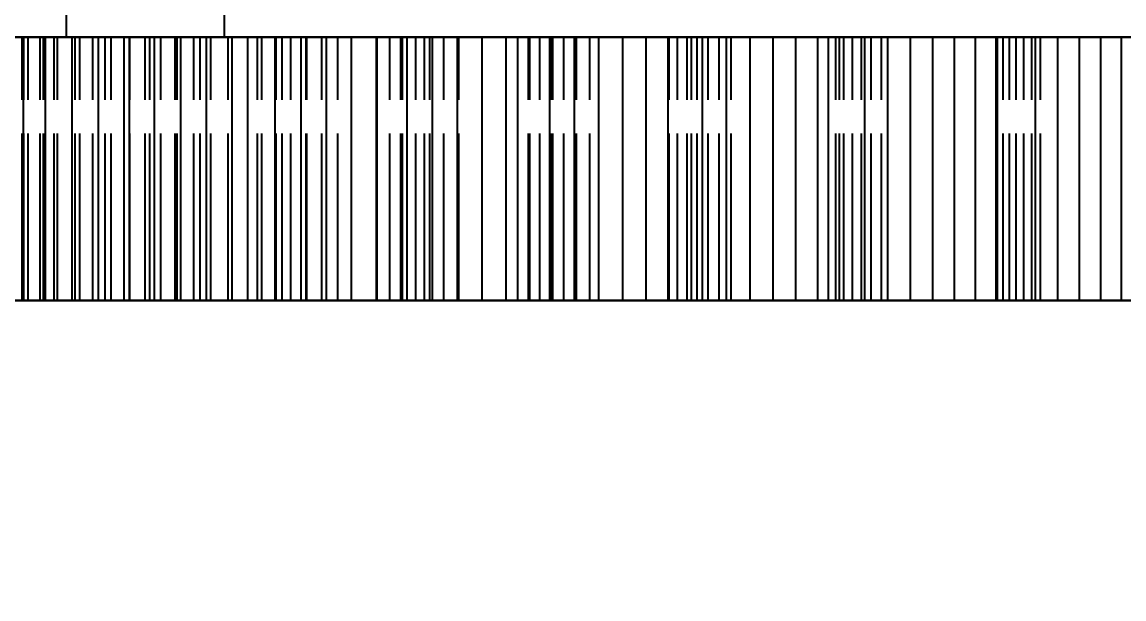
# Model space of a CAD drawing. Header units: millimetres. Extents: x -9 to 243, y -53 to 196.
# Drawn here: x 121.71 to 130.09, y -30.48 to -26.09 of the extents above; entities that cross this region are included whole.
import ezdxf

# ---------------------------------------------------------------- set-up
doc = ezdxf.new("R2010")
doc.units = ezdxf.units.MM
doc.linetypes.add('DASHED', pattern=[1.524, 1.27, -0.254])
for name, color, linetype in [('DIMS', 3, 'CONTINUOUS'), ('HIDDEN', 8, 'DASHED'), ('VISIBLE', 7, 'CONTINUOUS')]:
    doc.layers.add(name, color=color, linetype=linetype)
doc.styles.add('OpenSansCondensed-Light', font='OpenSansCondensed-Light.ttf')
doc.dimstyles.new('EZDXF', dxfattribs={"dimtxt": 0.25, "dimasz": 0.175, "dimexe": 0.375, "dimexo": 0.125, "dimgap": 0.1, "dimtad": 1, "dimlfac": 100, "dimzin": 12, "dimdsep": 46, "dimtxsty": 'OpenSansCondensed-Light', "dimblk": 'ARCHTICK', "dimcen": 2.5, "dimazin": 3, "dimtfac": 0.5, "dimtmove": 2, "dimatfit": 3})

# ---------------------------------------------------------------- blocks, each defined once
blk = doc.blocks.new('_ARCHTICK')
at = {"color": 0, "linetype": 'BYBLOCK', "const_width": 0.15}
blk.add_lwpolyline([(-0.5, -0.5), (0.5, 0.5)], dxfattribs=at)

msp = doc.modelspace()

# ---------------------------------------------------------------- linework, layer by layer
at = {"layer": 'HIDDEN'}
for points in [[(123.24793, -26.21), (123.24793, -23.51)], [(121.51529, -26.21), (121.70908, -26.21)], [(121.70908, -26.21), (121.51529, -26.21)], [(121.7568, -26.21), (121.55794, -26.21)], [(121.72254, -26.21), (121.57466, -26.21)], [(121.57466, -26.21), (121.72254, -26.21)], [(121.70908, -26.21), (121.87296, -26.21)], [(121.87296, -26.21), (121.70908, -26.21)], [(121.70908, -28.21), (121.70908, -26.21)], [(121.70908, -28.21), (121.70908, -26.21)], [(121.84779, -26.21), (121.71931, -26.21)], [(121.71931, -26.21), (121.7568, -26.21)], [(121.71931, -26.21), (121.84779, -26.21)], [(121.88822, -26.21), (121.71931, -26.21)], [(121.71931, -28.21), (121.71931, -26.21)], [(121.87296, -26.21), (121.72254, -26.21)], [(121.72254, -26.21), (121.87296, -26.21)], [(121.72254, -28.21), (121.72254, -26.21)], [(121.72254, -28.21), (121.72254, -26.21)], [(121.7568, -26.21), (121.95352, -26.21)], [(121.95352, -26.21), (121.7568, -26.21)], [(121.7568, -28.21), (121.7568, -26.21)], [(121.7568, -28.21), (121.7568, -26.21)], [(121.97876, -26.21), (121.84779, -26.21)], [(121.84779, -26.21), (121.97876, -26.21)], [(121.84779, -28.21), (121.84779, -26.21)], [(121.84779, -28.21), (121.84779, -26.21)], [(121.87296, -28.21), (121.87296, -26.21)], [(121.87296, -28.21), (121.87296, -26.21)], [(122.08981, -26.21), (121.88822, -26.21)], [(121.88822, -28.21), (121.88822, -26.21)], [(121.95352, -26.21), (122.14793, -26.21)], [(122.14793, -26.21), (121.95352, -26.21)], [(121.95352, -28.21), (121.95352, -26.21)], [(121.95352, -28.21), (121.95352, -26.21)], [(122.1123, -26.21), (121.97876, -26.21)], [(121.97876, -26.21), (122.1123, -26.21)], [(121.97876, -28.21), (121.97876, -26.21)], [(121.97876, -28.21), (121.97876, -26.21)], [(130.63291, -26.21), (129.97253, -26.21), (129.31215, -26.21), (128.65176, -26.21), (127.99138, -26.21), (127.331, -26.21), (126.67061, -26.21), (126.01023, -26.21), (125.34985, -26.21), (124.68947, -26.21), (124.02908, -26.21), (123.3687, -26.21), (122.70832, -26.21), (122.04793, -26.21)], [(122.04793, -26.21), (122.37812, -26.21), (122.70832, -26.21), (123.03851, -26.21), (123.3687, -26.21), (123.69889, -26.21), (124.02908, -26.21), (124.35927, -26.21), (124.68947, -26.21), (125.01966, -26.21), (125.34985, -26.21), (125.68004, -26.21), (126.01023, -26.21), (126.34042, -26.21), (126.67061, -26.21), (127.00081, -26.21), (127.331, -26.21), (127.66119, -26.21), (127.99138, -26.21), (128.32157, -26.21), (128.65176, -26.21), (128.98196, -26.21), (129.31215, -26.21), (129.64234, -26.21), (129.97253, -26.21), (130.30272, -26.21)], [(122.28922, -26.21), (122.08981, -26.21)], [(122.08981, -28.21), (122.08981, -26.21)], [(122.24846, -26.21), (122.1123, -26.21)], [(122.1123, -26.21), (122.24846, -26.21)], [(122.1123, -28.21), (122.1123, -26.21)], [(122.1123, -28.21), (122.1123, -26.21)], [(122.14793, -26.21), (122.33983, -26.21)], [(122.33983, -26.21), (122.14793, -26.21)], [(122.14793, -28.21), (122.14793, -26.21)], [(122.14793, -28.21), (122.14793, -26.21)], [(122.38736, -26.21), (122.24846, -26.21)], [(122.24846, -26.21), (122.38736, -26.21)], [(122.24846, -28.21), (122.24846, -26.21)], [(122.24846, -28.21), (122.24846, -26.21)], [(122.48634, -26.21), (122.28922, -26.21)], [(122.28922, -28.21), (122.28922, -26.21)], [(122.33983, -26.21), (122.52915, -26.21)], [(122.52915, -26.21), (122.33983, -26.21)], [(122.33983, -28.21), (122.33983, -26.21)], [(122.33983, -28.21), (122.33983, -26.21)], [(122.52915, -26.21), (122.38736, -26.21)], [(122.38736, -26.21), (122.52915, -26.21)], [(122.38736, -28.21), (122.38736, -26.21)], [(122.38736, -28.21), (122.38736, -26.21)], [(122.68101, -26.21), (122.48634, -26.21)], [(122.48634, -28.21), (122.48634, -26.21)], [(122.64426, -26.21), (122.52657, -26.21)], [(122.52657, -26.21), (122.68101, -26.21)], [(122.52657, -26.21), (122.64426, -26.21)], [(122.71569, -26.21), (122.52657, -26.21)], [(122.52657, -28.21), (122.52657, -26.21)], [(122.52915, -28.21), (122.52915, -26.21)], [(122.52915, -28.21), (122.52915, -26.21)], [(122.76473, -26.21), (122.64426, -26.21)], [(122.64426, -26.21), (122.76473, -26.21)], [(122.64426, -28.21), (122.64426, -26.21)], [(122.64426, -28.21), (122.64426, -26.21)], [(122.68101, -26.21), (122.87303, -26.21)], [(122.87303, -26.21), (122.68101, -26.21)], [(122.68101, -28.21), (122.68101, -26.21)], [(122.68101, -28.21), (122.68101, -26.21)], [(122.91524, -26.21), (122.71569, -26.21)], [(122.71569, -28.21), (122.71569, -26.21)], [(122.88804, -26.21), (122.76473, -26.21)], [(122.76473, -26.21), (122.88804, -26.21)], [(122.76473, -28.21), (122.76473, -26.21)], [(122.76473, -28.21), (122.76473, -26.21)], [(122.87303, -26.21), (123.06218, -26.21)], [(123.06218, -26.21), (122.87303, -26.21)], [(122.87303, -28.21), (122.87303, -26.21)], [(122.87303, -28.21), (122.87303, -26.21)], [(123.01428, -26.21), (122.88804, -26.21)], [(122.88804, -26.21), (123.01428, -26.21)], [(122.88804, -28.21), (122.88804, -26.21)], [(122.88804, -28.21), (122.88804, -26.21)], [(123.11233, -26.21), (122.91524, -26.21)], [(122.91524, -28.21), (122.91524, -26.21)], [(123.14357, -26.21), (123.01428, -26.21)], [(123.01428, -26.21), (123.14357, -26.21)], [(123.01428, -28.21), (123.01428, -26.21)], [(123.01428, -28.21), (123.01428, -26.21)], [(123.06218, -26.21), (123.2761, -26.21)], [(123.2761, -26.21), (123.06218, -26.21)], [(123.06218, -28.21), (123.06218, -26.21)], [(123.06218, -28.21), (123.06218, -26.21)], [(123.30684, -26.21), (123.11233, -26.21)], [(123.11233, -28.21), (123.11233, -26.21)], [(123.2761, -26.21), (123.14357, -26.21)], [(123.14357, -26.21), (123.2761, -26.21)], [(123.14357, -28.21), (123.14357, -26.21)], [(123.14357, -28.21), (123.14357, -26.21)], [(130.0931, -26.21), (129.47081, -26.21), (128.84852, -26.21), (128.22624, -26.21), (127.60395, -26.21), (126.98166, -26.21), (126.35937, -26.21), (125.73708, -26.21), (125.1148, -26.21), (124.49251, -26.21), (123.87022, -26.21), (123.24793, -26.21)], [(123.24793, -26.21), (123.55908, -26.21), (123.87022, -26.21), (124.18136, -26.21), (124.49251, -26.21), (124.80365, -26.21), (125.1148, -26.21), (125.42594, -26.21), (125.73708, -26.21), (126.04823, -26.21), (126.35937, -26.21), (126.67052, -26.21), (126.98166, -26.21), (127.2928, -26.21), (127.60395, -26.21), (127.91509, -26.21), (128.22624, -26.21), (128.53738, -26.21), (128.84852, -26.21), (129.15967, -26.21), (129.47081, -26.21), (129.78196, -26.21), (130.0931, -26.21)], [(123.2761, -28.21), (123.2761, -26.21)], [(123.2761, -28.21), (123.2761, -26.21)], [(123.49858, -26.21), (123.30684, -26.21)], [(123.30684, -28.21), (123.30684, -26.21)], [(123.53098, -26.21), (123.42459, -26.21)], [(123.42459, -26.21), (123.49858, -26.21)], [(123.42459, -26.21), (123.53098, -26.21)], [(123.63308, -26.21), (123.42459, -26.21)], [(123.42459, -28.21), (123.42459, -26.21)], [(123.49858, -26.21), (123.68735, -26.21)], [(123.68735, -26.21), (123.49858, -26.21)], [(123.49858, -28.21), (123.49858, -26.21)], [(123.49858, -28.21), (123.49858, -26.21)], [(123.6404, -26.21), (123.53098, -26.21)], [(123.53098, -26.21), (123.6404, -26.21)], [(123.53098, -28.21), (123.53098, -26.21)], [(123.53098, -28.21), (123.53098, -26.21)], [(123.8297, -26.21), (123.63308, -26.21)], [(123.63308, -28.21), (123.63308, -26.21)], [(123.75293, -26.21), (123.6404, -26.21)], [(123.6404, -26.21), (123.75293, -26.21)], [(123.6404, -28.21), (123.6404, -26.21)], [(123.6404, -28.21), (123.6404, -26.21)], [(123.68735, -26.21), (123.87291, -26.21)], [(123.87291, -26.21), (123.68735, -26.21)], [(123.68735, -28.21), (123.68735, -26.21)], [(123.68735, -28.21), (123.68735, -26.21)], [(123.86868, -26.21), (123.75293, -26.21)], [(123.75293, -26.21), (123.86868, -26.21)], [(123.75293, -28.21), (123.75293, -26.21)], [(123.75293, -28.21), (123.75293, -26.21)], [(124.0236, -26.21), (123.8297, -26.21)], [(123.8297, -28.21), (123.8297, -26.21)], [(123.9878, -26.21), (123.86868, -26.21)], [(123.86868, -26.21), (123.9878, -26.21)], [(123.86868, -28.21), (123.86868, -26.21)], [(123.86868, -28.21), (123.86868, -26.21)], [(123.87291, -26.21), (124.11048, -26.21)], [(124.11048, -26.21), (123.87291, -26.21)], [(123.87291, -28.21), (123.87291, -26.21)], [(123.87291, -28.21), (123.87291, -26.21)], [(124.11048, -26.21), (123.9878, -26.21)], [(123.9878, -26.21), (124.11048, -26.21)], [(123.9878, -28.21), (123.9878, -26.21)], [(123.9878, -28.21), (123.9878, -26.21)], [(124.21461, -26.21), (124.0236, -26.21)], [(124.0236, -28.21), (124.0236, -26.21)], [(124.11048, -28.21), (124.11048, -26.21)], [(124.11048, -28.21), (124.11048, -26.21)], [(124.40257, -26.21), (124.21461, -26.21)], [(124.21461, -28.21), (124.21461, -26.21)], [(124.58726, -26.21), (124.40257, -26.21)], [(124.40257, -28.21), (124.40257, -26.21)], [(124.50398, -26.21), (124.40938, -26.21)], [(124.40938, -26.21), (124.58726, -26.21)], [(124.40938, -26.21), (124.50398, -26.21)], [(124.6363, -26.21), (124.40938, -26.21)], [(124.40938, -28.21), (124.40938, -26.21)], [(124.60186, -26.21), (124.50398, -26.21)], [(124.50398, -26.21), (124.60186, -26.21)], [(124.50398, -28.21), (124.50398, -26.21)], [(124.50398, -28.21), (124.50398, -26.21)], [(124.58726, -26.21), (124.76839, -26.21)], [(124.76839, -26.21), (124.58726, -26.21)], [(124.58726, -28.21), (124.58726, -26.21)], [(124.58726, -28.21), (124.58726, -26.21)], [(124.70312, -26.21), (124.60186, -26.21)], [(124.60186, -26.21), (124.70312, -26.21)], [(124.60186, -28.21), (124.60186, -26.21)], [(124.60186, -28.21), (124.60186, -26.21)], [(124.82912, -26.21), (124.6363, -26.21)], [(124.6363, -28.21), (124.6363, -26.21)], [(124.80786, -26.21), (124.70312, -26.21)], [(124.70312, -26.21), (124.80786, -26.21)], [(124.70312, -28.21), (124.70312, -26.21)], [(124.70312, -28.21), (124.70312, -26.21)], [(124.76839, -26.21), (125.02855, -26.21)], [(125.02855, -26.21), (124.76839, -26.21)], [(124.76839, -28.21), (124.76839, -26.21)], [(124.76839, -28.21), (124.76839, -26.21)], [(124.91627, -26.21), (124.80786, -26.21)], [(124.80786, -26.21), (124.91627, -26.21)], [(124.80786, -28.21), (124.80786, -26.21)], [(124.80786, -28.21), (124.80786, -26.21)], [(125.01894, -26.21), (124.82912, -26.21)], [(124.82912, -28.21), (124.82912, -26.21)], [(125.02855, -26.21), (124.91627, -26.21)], [(124.91627, -26.21), (125.02855, -26.21)], [(124.91627, -28.21), (124.91627, -26.21)], [(124.91627, -28.21), (124.91627, -26.21)], [(125.20562, -26.21), (125.01894, -26.21)], [(125.01894, -28.21), (125.01894, -26.21)], [(125.02855, -28.21), (125.02855, -26.21)], [(125.02855, -28.21), (125.02855, -26.21)], [(125.38896, -26.21), (125.20562, -26.21)], [(125.20562, -28.21), (125.20562, -26.21)], [(125.56873, -26.21), (125.38896, -26.21)], [(125.38896, -28.21), (125.38896, -26.21)], [(125.55892, -26.21), (125.47652, -26.21)], [(125.47652, -26.21), (125.56873, -26.21)], [(125.47652, -26.21), (125.55892, -26.21)], [(125.72086, -26.21), (125.47652, -26.21)], [(125.47652, -28.21), (125.47652, -26.21)], [(125.64483, -26.21), (125.55892, -26.21)], [(125.55892, -26.21), (125.64483, -26.21)], [(125.55892, -28.21), (125.55892, -26.21)], [(125.55892, -28.21), (125.55892, -26.21)], [(125.56873, -26.21), (125.74463, -26.21)], [(125.74463, -26.21), (125.56873, -26.21)], [(125.56873, -28.21), (125.56873, -26.21)], [(125.56873, -28.21), (125.56873, -26.21)], [(125.73435, -26.21), (125.64483, -26.21)], [(125.64483, -26.21), (125.73435, -26.21)], [(125.64483, -28.21), (125.64483, -26.21)], [(125.64483, -28.21), (125.64483, -26.21)], [(125.90902, -26.21), (125.72086, -26.21)], [(125.72086, -28.21), (125.72086, -26.21)], [(125.82763, -26.21), (125.73435, -26.21)], [(125.73435, -26.21), (125.82763, -26.21)], [(125.73435, -28.21), (125.73435, -26.21)], [(125.73435, -28.21), (125.73435, -26.21)], [(125.74463, -26.21), (126.02621, -26.21)], [(126.02621, -26.21), (125.74463, -26.21)], [(125.74463, -28.21), (125.74463, -26.21)], [(125.74463, -28.21), (125.74463, -26.21)], [(125.92483, -26.21), (125.82763, -26.21)], [(125.82763, -26.21), (125.92483, -26.21)], [(125.82763, -28.21), (125.82763, -26.21)], [(125.82763, -28.21), (125.82763, -26.21)], [(126.09393, -26.21), (125.90902, -26.21)], [(125.90902, -28.21), (125.90902, -26.21)], [(126.02621, -26.21), (125.92483, -26.21)], [(125.92483, -26.21), (126.02621, -26.21)], [(125.92483, -28.21), (125.92483, -26.21)], [(125.92483, -28.21), (125.92483, -26.21)], [(126.02621, -28.21), (126.02621, -26.21)], [(126.02621, -28.21), (126.02621, -26.21)], [(126.27543, -26.21), (126.09393, -26.21)], [(126.09393, -28.21), (126.09393, -26.21)], [(126.45333, -26.21), (126.27543, -26.21)], [(126.27543, -28.21), (126.27543, -26.21)], [(126.62738, -26.21), (126.45333, -26.21)], [(126.45333, -28.21), (126.45333, -26.21)], [(126.69109, -26.21), (126.62126, -26.21)], [(126.62126, -26.21), (126.62738, -26.21)], [(126.62126, -26.21), (126.69109, -26.21)], [(126.88193, -26.21), (126.62126, -26.21)], [(126.62126, -28.21), (126.62126, -26.21)], [(126.62738, -26.21), (126.79727, -26.21)], [(126.79727, -26.21), (126.62738, -26.21)], [(126.62738, -28.21), (126.62738, -26.21)], [(126.62738, -28.21), (126.62738, -26.21)], [(126.76463, -26.21), (126.69109, -26.21)], [(126.69109, -26.21), (126.76463, -26.21)], [(126.69109, -28.21), (126.69109, -26.21)], [(126.69109, -28.21), (126.69109, -26.21)], [(126.84203, -26.21), (126.76463, -26.21)], [(126.76463, -26.21), (126.84203, -26.21)], [(126.76463, -28.21), (126.76463, -26.21)], [(126.76463, -28.21), (126.76463, -26.21)], [(126.79727, -26.21), (127.09901, -26.21)], [(127.09901, -26.21), (126.79727, -26.21)], [(126.79727, -28.21), (126.79727, -26.21)], [(126.79727, -28.21), (126.79727, -26.21)], [(126.92342, -26.21), (126.84203, -26.21)], [(126.84203, -26.21), (126.92342, -26.21)], [(126.84203, -28.21), (126.84203, -26.21)], [(126.84203, -28.21), (126.84203, -26.21)], [(127.06458, -26.21), (126.88193, -26.21)], [(126.88193, -28.21), (126.88193, -26.21)], [(127.00899, -26.21), (126.92342, -26.21)], [(126.92342, -26.21), (127.00899, -26.21)], [(126.92342, -28.21), (126.92342, -26.21)], [(126.92342, -28.21), (126.92342, -26.21)], [(127.09901, -26.21), (127.00899, -26.21)], [(127.00899, -26.21), (127.09901, -26.21)], [(127.00899, -28.21), (127.00899, -26.21)], [(127.00899, -28.21), (127.00899, -26.21)], [(127.24375, -26.21), (127.06458, -26.21)], [(127.06458, -28.21), (127.06458, -26.21)], [(127.09901, -28.21), (127.09901, -26.21)], [(127.09901, -28.21), (127.09901, -26.21)], [(127.41927, -26.21), (127.24375, -26.21)], [(127.24375, -28.21), (127.24375, -26.21)], [(127.59094, -26.21), (127.41927, -26.21)], [(127.41927, -28.21), (127.41927, -26.21)], [(127.75849, -26.21), (127.59094, -26.21)], [(127.59094, -28.21), (127.59094, -26.21)], [(127.9216, -26.21), (127.75849, -26.21)], [(127.75849, -28.21), (127.75849, -26.21)], [(127.89542, -26.21), (127.83849, -26.21)], [(127.83849, -26.21), (127.9216, -26.21)], [(127.83849, -26.21), (127.89542, -26.21)], [(128.11432, -26.21), (127.83849, -26.21)], [(127.83849, -28.21), (127.83849, -26.21)], [(127.95628, -26.21), (127.89542, -26.21)], [(127.89542, -26.21), (127.95628, -26.21)], [(127.89542, -28.21), (127.89542, -26.21)], [(127.89542, -28.21), (127.89542, -26.21)], [(127.9216, -26.21), (128.24217, -26.21)], [(128.24217, -26.21), (127.9216, -26.21)], [(127.9216, -28.21), (127.9216, -26.21)], [(127.9216, -28.21), (127.9216, -26.21)], [(128.0212, -26.21), (127.95628, -26.21)], [(127.95628, -26.21), (128.0212, -26.21)], [(127.95628, -28.21), (127.95628, -26.21)], [(127.95628, -28.21), (127.95628, -26.21)], [(128.09034, -26.21), (128.0212, -26.21)], [(128.0212, -26.21), (128.09034, -26.21)], [(128.0212, -28.21), (128.0212, -26.21)], [(128.0212, -28.21), (128.0212, -26.21)], [(128.1639, -26.21), (128.09034, -26.21)], [(128.09034, -26.21), (128.1639, -26.21)], [(128.09034, -28.21), (128.09034, -26.21)], [(128.09034, -28.21), (128.09034, -26.21)], [(128.29064, -26.21), (128.11432, -26.21)], [(128.11432, -28.21), (128.11432, -26.21)], [(128.24217, -26.21), (128.1639, -26.21)], [(128.1639, -26.21), (128.24217, -26.21)], [(128.1639, -28.21), (128.1639, -26.21)], [(128.1639, -28.21), (128.1639, -26.21)], [(128.24217, -28.21), (128.24217, -26.21)], [(128.24217, -28.21), (128.24217, -26.21)], [(128.46327, -26.21), (128.29064, -26.21)], [(128.29064, -28.21), (128.29064, -26.21)], [(128.63203, -26.21), (128.46327, -26.21)], [(128.46327, -28.21), (128.46327, -26.21)], [(128.79669, -26.21), (128.63203, -26.21)], [(128.63203, -28.21), (128.63203, -26.21)], [(128.957, -26.21), (128.79669, -26.21)], [(128.79669, -28.21), (128.79669, -26.21)], [(129.11261, -26.21), (128.957, -26.21)], [(128.957, -28.21), (128.957, -26.21)], [(129.45056, -26.21), (129.11261, -26.21)], [(129.11261, -28.21), (129.11261, -26.21)], [(129.16655, -26.21), (129.12275, -26.21)], [(129.12275, -26.21), (129.45056, -26.21)], [(129.12275, -26.21), (129.16655, -26.21)], [(129.41252, -26.21), (129.12275, -26.21)], [(129.12275, -28.21), (129.12275, -26.21)], [(129.21445, -26.21), (129.16655, -26.21)], [(129.16655, -26.21), (129.21445, -26.21)], [(129.16655, -28.21), (129.16655, -26.21)], [(129.16655, -28.21), (129.16655, -26.21)], [(129.2666, -26.21), (129.21445, -26.21)], [(129.21445, -26.21), (129.2666, -26.21)], [(129.21445, -28.21), (129.21445, -26.21)], [(129.21445, -28.21), (129.21445, -26.21)], [(129.32318, -26.21), (129.2666, -26.21)], [(129.2666, -26.21), (129.32318, -26.21)], [(129.2666, -28.21), (129.2666, -26.21)], [(129.2666, -28.21), (129.2666, -26.21)], [(129.38439, -26.21), (129.32318, -26.21)], [(129.32318, -26.21), (129.38439, -26.21)], [(129.32318, -28.21), (129.32318, -26.21)], [(129.32318, -28.21), (129.32318, -26.21)], [(129.45056, -26.21), (129.38439, -26.21)], [(129.38439, -26.21), (129.45056, -26.21)], [(129.38439, -28.21), (129.38439, -26.21)], [(129.38439, -28.21), (129.38439, -26.21)], [(129.58173, -26.21), (129.41252, -26.21)], [(129.41252, -28.21), (129.41252, -26.21)], [(129.45056, -28.21), (129.45056, -26.21)], [(129.45056, -28.21), (129.45056, -26.21)], [(129.74705, -26.21), (129.58173, -26.21)], [(129.58173, -28.21), (129.58173, -26.21)], [(129.90828, -26.21), (129.74705, -26.21)], [(129.74705, -28.21), (129.74705, -26.21)], [(130.06521, -26.21), (129.90828, -26.21)], [(129.90828, -28.21), (129.90828, -26.21)], [(130.21756, -26.21), (130.06521, -26.21)], [(130.06521, -28.21), (130.06521, -26.21)], [(121.51529, -28.21), (121.70908, -28.21)], [(121.70908, -28.21), (121.51529, -28.21)], [(121.7568, -28.21), (121.55794, -28.21)], [(121.72254, -28.21), (121.57466, -28.21)], [(121.57466, -28.21), (121.72254, -28.21)], [(121.70908, -28.21), (121.87296, -28.21)], [(121.87296, -28.21), (121.70908, -28.21)], [(121.84779, -28.21), (121.71931, -28.21)], [(121.71931, -28.21), (121.7568, -28.21)], [(121.71931, -28.21), (121.84779, -28.21)], [(121.88822, -28.21), (121.71931, -28.21)], [(121.87296, -28.21), (121.72254, -28.21)], [(121.72254, -28.21), (121.87296, -28.21)], [(121.7568, -28.21), (121.95352, -28.21)], [(121.95352, -28.21), (121.7568, -28.21)], [(121.97876, -28.21), (121.84779, -28.21)], [(121.84779, -28.21), (121.97876, -28.21)], [(122.08981, -28.21), (121.88822, -28.21)], [(121.95352, -28.21), (122.14793, -28.21)], [(122.14793, -28.21), (121.95352, -28.21)], [(122.1123, -28.21), (121.97876, -28.21)], [(121.97876, -28.21), (122.1123, -28.21)], [(122.28922, -28.21), (122.08981, -28.21)], [(122.24846, -28.21), (122.1123, -28.21)], [(122.1123, -28.21), (122.24846, -28.21)], [(122.14793, -28.21), (122.33983, -28.21)], [(122.33983, -28.21), (122.14793, -28.21)], [(122.38736, -28.21), (122.24846, -28.21)], [(122.24846, -28.21), (122.38736, -28.21)], [(122.48634, -28.21), (122.28922, -28.21)], [(122.33983, -28.21), (122.52915, -28.21)], [(122.52915, -28.21), (122.33983, -28.21)], [(122.52915, -28.21), (122.38736, -28.21)], [(122.38736, -28.21), (122.52915, -28.21)], [(122.68101, -28.21), (122.48634, -28.21)], [(122.64426, -28.21), (122.52657, -28.21)], [(122.52657, -28.21), (122.68101, -28.21)], [(122.52657, -28.21), (122.64426, -28.21)], [(122.71569, -28.21), (122.52657, -28.21)], [(122.76473, -28.21), (122.64426, -28.21)], [(122.64426, -28.21), (122.76473, -28.21)], [(122.68101, -28.21), (122.87303, -28.21)], [(122.87303, -28.21), (122.68101, -28.21)], [(122.91524, -28.21), (122.71569, -28.21)], [(122.88804, -28.21), (122.76473, -28.21)], [(122.76473, -28.21), (122.88804, -28.21)], [(122.87303, -28.21), (123.06218, -28.21)], [(123.06218, -28.21), (122.87303, -28.21)], [(123.01428, -28.21), (122.88804, -28.21)], [(122.88804, -28.21), (123.01428, -28.21)], [(123.11233, -28.21), (122.91524, -28.21)], [(123.14357, -28.21), (123.01428, -28.21)], [(123.01428, -28.21), (123.14357, -28.21)], [(123.06218, -28.21), (123.2761, -28.21)], [(123.2761, -28.21), (123.06218, -28.21)], [(123.30684, -28.21), (123.11233, -28.21)], [(123.2761, -28.21), (123.14357, -28.21)], [(123.14357, -28.21), (123.2761, -28.21)], [(123.49858, -28.21), (123.30684, -28.21)], [(123.53098, -28.21), (123.42459, -28.21)], [(123.42459, -28.21), (123.49858, -28.21)], [(123.42459, -28.21), (123.53098, -28.21)], [(123.63308, -28.21), (123.42459, -28.21)], [(123.49858, -28.21), (123.68735, -28.21)], [(123.68735, -28.21), (123.49858, -28.21)], [(123.6404, -28.21), (123.53098, -28.21)], [(123.53098, -28.21), (123.6404, -28.21)], [(123.8297, -28.21), (123.63308, -28.21)], [(123.75293, -28.21), (123.6404, -28.21)], [(123.6404, -28.21), (123.75293, -28.21)], [(123.68735, -28.21), (123.87291, -28.21)], [(123.87291, -28.21), (123.68735, -28.21)], [(123.86868, -28.21), (123.75293, -28.21)], [(123.75293, -28.21), (123.86868, -28.21)], [(124.0236, -28.21), (123.8297, -28.21)], [(123.9878, -28.21), (123.86868, -28.21)], [(123.86868, -28.21), (123.9878, -28.21)], [(123.87291, -28.21), (124.11048, -28.21)], [(124.11048, -28.21), (123.87291, -28.21)], [(124.11048, -28.21), (123.9878, -28.21)], [(123.9878, -28.21), (124.11048, -28.21)], [(124.21461, -28.21), (124.0236, -28.21)], [(124.40257, -28.21), (124.21461, -28.21)], [(124.58726, -28.21), (124.40257, -28.21)], [(124.50398, -28.21), (124.40938, -28.21)], [(124.40938, -28.21), (124.58726, -28.21)], [(124.40938, -28.21), (124.50398, -28.21)], [(124.6363, -28.21), (124.40938, -28.21)], [(124.60186, -28.21), (124.50398, -28.21)], [(124.50398, -28.21), (124.60186, -28.21)], [(124.58726, -28.21), (124.76839, -28.21)], [(124.76839, -28.21), (124.58726, -28.21)], [(124.70312, -28.21), (124.60186, -28.21)], [(124.60186, -28.21), (124.70312, -28.21)], [(124.82912, -28.21), (124.6363, -28.21)], [(124.80786, -28.21), (124.70312, -28.21)], [(124.70312, -28.21), (124.80786, -28.21)], [(124.76839, -28.21), (125.02855, -28.21)], [(125.02855, -28.21), (124.76839, -28.21)], [(124.91627, -28.21), (124.80786, -28.21)], [(124.80786, -28.21), (124.91627, -28.21)], [(125.01894, -28.21), (124.82912, -28.21)], [(125.02855, -28.21), (124.91627, -28.21)], [(124.91627, -28.21), (125.02855, -28.21)], [(125.20562, -28.21), (125.01894, -28.21)], [(125.38896, -28.21), (125.20562, -28.21)], [(125.56873, -28.21), (125.38896, -28.21)], [(125.55892, -28.21), (125.47652, -28.21)], [(125.47652, -28.21), (125.56873, -28.21)], [(125.47652, -28.21), (125.55892, -28.21)], [(125.72086, -28.21), (125.47652, -28.21)], [(125.64483, -28.21), (125.55892, -28.21)], [(125.55892, -28.21), (125.64483, -28.21)], [(125.56873, -28.21), (125.74463, -28.21)], [(125.74463, -28.21), (125.56873, -28.21)], [(125.73435, -28.21), (125.64483, -28.21)], [(125.64483, -28.21), (125.73435, -28.21)], [(125.90902, -28.21), (125.72086, -28.21)], [(125.82763, -28.21), (125.73435, -28.21)], [(125.73435, -28.21), (125.82763, -28.21)], [(125.74463, -28.21), (126.02621, -28.21)], [(126.02621, -28.21), (125.74463, -28.21)], [(125.92483, -28.21), (125.82763, -28.21)], [(125.82763, -28.21), (125.92483, -28.21)], [(126.09393, -28.21), (125.90902, -28.21)], [(126.02621, -28.21), (125.92483, -28.21)], [(125.92483, -28.21), (126.02621, -28.21)], [(126.27543, -28.21), (126.09393, -28.21)], [(126.45333, -28.21), (126.27543, -28.21)], [(126.62738, -28.21), (126.45333, -28.21)], [(126.69109, -28.21), (126.62126, -28.21)], [(126.62126, -28.21), (126.62738, -28.21)], [(126.62126, -28.21), (126.69109, -28.21)], [(126.88193, -28.21), (126.62126, -28.21)], [(126.62738, -28.21), (126.79727, -28.21)], [(126.79727, -28.21), (126.62738, -28.21)], [(126.76463, -28.21), (126.69109, -28.21)], [(126.69109, -28.21), (126.76463, -28.21)], [(126.84203, -28.21), (126.76463, -28.21)], [(126.76463, -28.21), (126.84203, -28.21)], [(126.79727, -28.21), (127.09901, -28.21)], [(127.09901, -28.21), (126.79727, -28.21)], [(126.92342, -28.21), (126.84203, -28.21)], [(126.84203, -28.21), (126.92342, -28.21)], [(127.06458, -28.21), (126.88193, -28.21)], [(127.00899, -28.21), (126.92342, -28.21)], [(126.92342, -28.21), (127.00899, -28.21)], [(127.09901, -28.21), (127.00899, -28.21)], [(127.00899, -28.21), (127.09901, -28.21)], [(127.24375, -28.21), (127.06458, -28.21)], [(127.41927, -28.21), (127.24375, -28.21)], [(127.59094, -28.21), (127.41927, -28.21)], [(127.75849, -28.21), (127.59094, -28.21)], [(127.9216, -28.21), (127.75849, -28.21)], [(127.89542, -28.21), (127.83849, -28.21)], [(127.83849, -28.21), (127.9216, -28.21)], [(127.83849, -28.21), (127.89542, -28.21)], [(128.11432, -28.21), (127.83849, -28.21)], [(127.95628, -28.21), (127.89542, -28.21)], [(127.89542, -28.21), (127.95628, -28.21)], [(127.9216, -28.21), (128.24217, -28.21)], [(128.24217, -28.21), (127.9216, -28.21)], [(128.0212, -28.21), (127.95628, -28.21)], [(127.95628, -28.21), (128.0212, -28.21)], [(128.09034, -28.21), (128.0212, -28.21)], [(128.0212, -28.21), (128.09034, -28.21)], [(128.1639, -28.21), (128.09034, -28.21)], [(128.09034, -28.21), (128.1639, -28.21)], [(128.29064, -28.21), (128.11432, -28.21)], [(128.24217, -28.21), (128.1639, -28.21)], [(128.1639, -28.21), (128.24217, -28.21)], [(128.46327, -28.21), (128.29064, -28.21)], [(128.63203, -28.21), (128.46327, -28.21)], [(128.79669, -28.21), (128.63203, -28.21)], [(128.957, -28.21), (128.79669, -28.21)], [(129.11261, -28.21), (128.957, -28.21)], [(129.45056, -28.21), (129.11261, -28.21)], [(129.16655, -28.21), (129.12275, -28.21)], [(129.12275, -28.21), (129.45056, -28.21)], [(129.12275, -28.21), (129.16655, -28.21)], [(129.41252, -28.21), (129.12275, -28.21)], [(129.21445, -28.21), (129.16655, -28.21)], [(129.16655, -28.21), (129.21445, -28.21)], [(129.2666, -28.21), (129.21445, -28.21)], [(129.21445, -28.21), (129.2666, -28.21)], [(129.32318, -28.21), (129.2666, -28.21)], [(129.2666, -28.21), (129.32318, -28.21)], [(129.38439, -28.21), (129.32318, -28.21)], [(129.32318, -28.21), (129.38439, -28.21)], [(129.45056, -28.21), (129.38439, -28.21)], [(129.38439, -28.21), (129.45056, -28.21)], [(129.58173, -28.21), (129.41252, -28.21)], [(129.74705, -28.21), (129.58173, -28.21)], [(129.90828, -28.21), (129.74705, -28.21)], [(130.06521, -28.21), (129.90828, -28.21)], [(130.21756, -28.21), (130.06521, -28.21)]]:
    msp.add_lwpolyline(points, dxfattribs=at)
at = {"layer": 'VISIBLE'}
for points in [[(122.04793, -26.21), (122.04793, -23.51)], [(121.55794, -26.21), (121.71931, -26.21)], [(121.71931, -26.21), (121.88822, -26.21)], [(121.71931, -28.21), (121.71931, -26.21)], [(121.88822, -26.21), (122.08981, -26.21)], [(121.88822, -28.21), (121.88822, -26.21)], [(122.08981, -26.21), (122.28922, -26.21)], [(122.08981, -28.21), (122.08981, -26.21)], [(122.28922, -26.21), (122.48634, -26.21)], [(122.28922, -28.21), (122.28922, -26.21)], [(122.48634, -26.21), (122.52657, -26.21)], [(122.48634, -28.21), (122.48634, -26.21)], [(122.52657, -26.21), (122.71569, -26.21)], [(122.52657, -28.21), (122.52657, -26.21)], [(122.71569, -26.21), (122.91524, -26.21)], [(122.71569, -28.21), (122.71569, -26.21)], [(122.91524, -26.21), (123.11233, -26.21)], [(122.91524, -28.21), (122.91524, -26.21)], [(123.11233, -26.21), (123.30684, -26.21)], [(123.11233, -28.21), (123.11233, -26.21)], [(123.30684, -26.21), (123.42459, -26.21)], [(123.30684, -28.21), (123.30684, -26.21)], [(123.42459, -26.21), (123.63308, -26.21)], [(123.42459, -28.21), (123.42459, -26.21)], [(123.63308, -26.21), (123.8297, -26.21)], [(123.63308, -28.21), (123.63308, -26.21)], [(123.8297, -26.21), (124.0236, -26.21)], [(123.8297, -28.21), (123.8297, -26.21)], [(124.0236, -26.21), (124.21461, -26.21)], [(124.0236, -28.21), (124.0236, -26.21)], [(124.21461, -26.21), (124.40257, -26.21)], [(124.21461, -28.21), (124.21461, -26.21)], [(124.40257, -26.21), (124.40938, -26.21)], [(124.40257, -28.21), (124.40257, -26.21)], [(124.40938, -26.21), (124.6363, -26.21)], [(124.40938, -28.21), (124.40938, -26.21)], [(124.6363, -26.21), (124.82912, -26.21)], [(124.6363, -28.21), (124.6363, -26.21)], [(124.82912, -26.21), (125.01894, -26.21)], [(124.82912, -28.21), (124.82912, -26.21)], [(125.01894, -26.21), (125.20562, -26.21)], [(125.01894, -28.21), (125.01894, -26.21)], [(125.20562, -26.21), (125.38896, -26.21)], [(125.20562, -28.21), (125.20562, -26.21)], [(125.38896, -26.21), (125.47652, -26.21)], [(125.38896, -28.21), (125.38896, -26.21)], [(125.47652, -26.21), (125.72086, -26.21)], [(125.47652, -28.21), (125.47652, -26.21)], [(125.72086, -26.21), (125.90902, -26.21)], [(125.72086, -28.21), (125.72086, -26.21)], [(125.90902, -26.21), (126.09393, -26.21)], [(125.90902, -28.21), (125.90902, -26.21)], [(126.09393, -26.21), (126.27543, -26.21)], [(126.09393, -28.21), (126.09393, -26.21)], [(126.27543, -26.21), (126.45333, -26.21)], [(126.27543, -28.21), (126.27543, -26.21)], [(126.45333, -26.21), (126.62126, -26.21)], [(126.45333, -28.21), (126.45333, -26.21)], [(126.62126, -26.21), (126.88193, -26.21)], [(126.62126, -28.21), (126.62126, -26.21)], [(126.88193, -26.21), (127.06458, -26.21)], [(126.88193, -28.21), (126.88193, -26.21)], [(127.06458, -26.21), (127.24375, -26.21)], [(127.06458, -28.21), (127.06458, -26.21)], [(127.24375, -26.21), (127.41927, -26.21)], [(127.24375, -28.21), (127.24375, -26.21)], [(127.41927, -26.21), (127.59094, -26.21)], [(127.41927, -28.21), (127.41927, -26.21)], [(127.59094, -26.21), (127.75849, -26.21)], [(127.59094, -28.21), (127.59094, -26.21)], [(127.75849, -26.21), (127.83849, -26.21)], [(127.75849, -28.21), (127.75849, -26.21)], [(127.83849, -26.21), (128.11432, -26.21)], [(127.83849, -28.21), (127.83849, -26.21)], [(128.11432, -26.21), (128.29064, -26.21)], [(128.11432, -28.21), (128.11432, -26.21)], [(128.29064, -26.21), (128.46327, -26.21)], [(128.29064, -28.21), (128.29064, -26.21)], [(128.46327, -26.21), (128.63203, -26.21)], [(128.46327, -28.21), (128.46327, -26.21)], [(128.63203, -26.21), (128.79669, -26.21)], [(128.63203, -28.21), (128.63203, -26.21)], [(128.79669, -26.21), (128.957, -26.21)], [(128.79669, -28.21), (128.79669, -26.21)], [(128.957, -26.21), (129.11261, -26.21)], [(128.957, -28.21), (128.957, -26.21)], [(129.11261, -26.21), (129.12275, -26.21)], [(129.11261, -28.21), (129.11261, -26.21)], [(129.12275, -26.21), (129.41252, -26.21)], [(129.12275, -28.21), (129.12275, -26.21)], [(129.41252, -26.21), (129.58173, -26.21)], [(129.41252, -28.21), (129.41252, -26.21)], [(129.58173, -26.21), (129.74705, -26.21)], [(129.58173, -28.21), (129.58173, -26.21)], [(129.74705, -26.21), (129.90828, -26.21)], [(129.74705, -28.21), (129.74705, -26.21)], [(129.90828, -26.21), (130.06521, -26.21)], [(129.90828, -28.21), (129.90828, -26.21)], [(130.06521, -26.21), (130.21756, -26.21)], [(130.06521, -28.21), (130.06521, -26.21)], [(121.55794, -28.21), (121.71931, -28.21)], [(121.71931, -28.21), (121.88822, -28.21)], [(121.88822, -28.21), (122.08981, -28.21)], [(122.08981, -28.21), (122.28922, -28.21)], [(122.28922, -28.21), (122.48634, -28.21)], [(122.48634, -28.21), (122.52657, -28.21)], [(122.52657, -28.21), (122.71569, -28.21)], [(122.71569, -28.21), (122.91524, -28.21)], [(122.91524, -28.21), (123.11233, -28.21)], [(123.11233, -28.21), (123.30684, -28.21)], [(123.30684, -28.21), (123.42459, -28.21)], [(123.42459, -28.21), (123.63308, -28.21)], [(123.63308, -28.21), (123.8297, -28.21)], [(123.8297, -28.21), (124.0236, -28.21)], [(124.0236, -28.21), (124.21461, -28.21)], [(124.21461, -28.21), (124.40257, -28.21)], [(124.40257, -28.21), (124.40938, -28.21)], [(124.40938, -28.21), (124.6363, -28.21)], [(124.6363, -28.21), (124.82912, -28.21)], [(124.82912, -28.21), (125.01894, -28.21)], [(125.01894, -28.21), (125.20562, -28.21)], [(125.20562, -28.21), (125.38896, -28.21)], [(125.38896, -28.21), (125.47652, -28.21)], [(125.47652, -28.21), (125.72086, -28.21)], [(125.72086, -28.21), (125.90902, -28.21)], [(125.90902, -28.21), (126.09393, -28.21)], [(126.09393, -28.21), (126.27543, -28.21)], [(126.27543, -28.21), (126.45333, -28.21)], [(126.45333, -28.21), (126.62126, -28.21)], [(126.62126, -28.21), (126.88193, -28.21)], [(126.88193, -28.21), (127.06458, -28.21)], [(127.06458, -28.21), (127.24375, -28.21)], [(127.24375, -28.21), (127.41927, -28.21)], [(127.41927, -28.21), (127.59094, -28.21)], [(127.59094, -28.21), (127.75849, -28.21)], [(127.75849, -28.21), (127.83849, -28.21)], [(127.83849, -28.21), (128.11432, -28.21)], [(128.11432, -28.21), (128.29064, -28.21)], [(128.29064, -28.21), (128.46327, -28.21)], [(128.46327, -28.21), (128.63203, -28.21)], [(128.63203, -28.21), (128.79669, -28.21)], [(128.79669, -28.21), (128.957, -28.21)], [(128.957, -28.21), (129.11261, -28.21)], [(129.11261, -28.21), (129.12275, -28.21)], [(129.12275, -28.21), (129.41252, -28.21)], [(129.41252, -28.21), (129.58173, -28.21)], [(129.58173, -28.21), (129.74705, -28.21)], [(129.74705, -28.21), (129.90828, -28.21)], [(129.90828, -28.21), (130.06521, -28.21)], [(130.06521, -28.21), (130.21756, -28.21)]]:
    msp.add_lwpolyline(points, dxfattribs=at)

# ---------------------------------------------------------------- dimensions: what is measured, and where the dimension line sits
at = {"layer": 'DIMS'}
msp.add_linear_dim(base=(93.75, -52.71), p1=(93.75, -21.71), p2=(201.25, -21.71), dimstyle='EZDXF', override={"dimtxt": 1.6, "dimasz": 1, "dimexe": 0.6, "dimexo": 0.5, "dimdec": 2}, dxfattribs=at).render()

doc.saveas('drawing.dxf')
